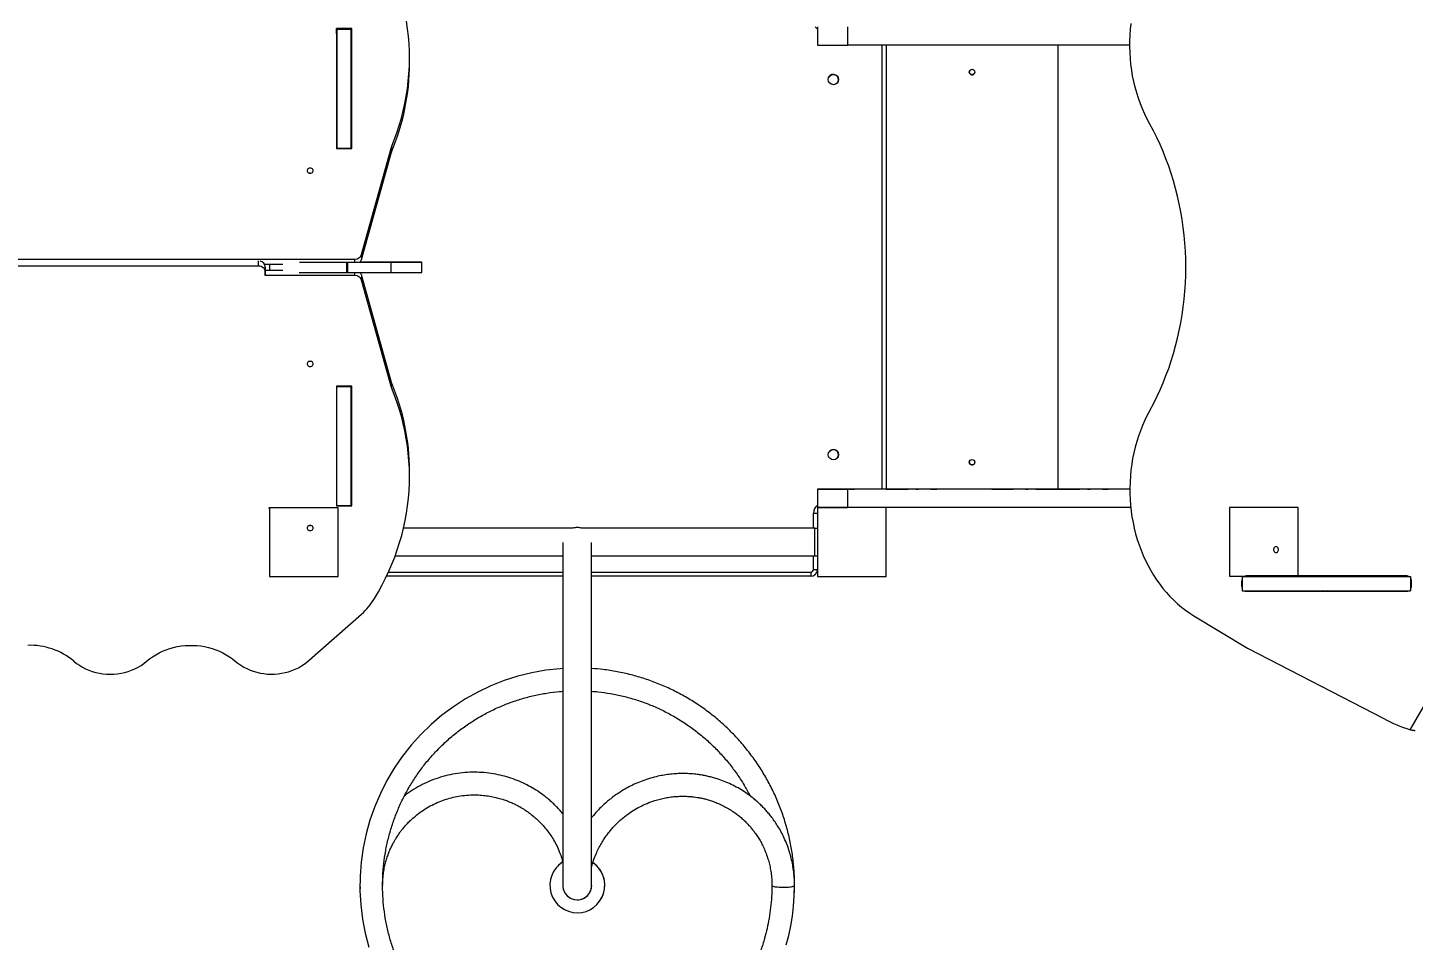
# Model space of a CAD drawing. Header units: millimetres. Extents: x -12977 to 11786, y -11805 to 10558.
# Drawn here: x 494 to 2511, y 4485 to 5813 of the extents above; entities that cross this region are included whole.
import ezdxf

# ---------------------------------------------------------------- set-up
doc = ezdxf.new("R2010")
doc.units = ezdxf.units.MM
doc.layers.add('DIKOM_ОБЪЕКТ', color=7, linetype='Continuous')
doc.layers.add('DIKOM_РАЗМЕР_ЗОНА', color=7, linetype='Continuous')
doc.styles.add('style1', font='arial.ttf', dxfattribs={"width": 0.8})
doc.dimstyles.new('1-50', dxfattribs={"dimtxt": 300, "dimasz": 200, "dimexe": 100, "dimexo": 0, "dimgap": 100, "dimtad": 1, "dimtxsty": 'style1', "dimcen": 200, "dimclrd": 7, "dimclre": 7, "dimclrt": 7, "dimadec": 1, "dimazin": 2, "dimtfac": 1, "dimtmove": 0, "dimatfit": 2, "dimfxl": 0, "dimlwd": 25, "dimlwe": 18, "dimarcsym": 0})

# ---------------------------------------------------------------- blocks, each defined once
blk = doc.blocks.new('*D11')
at = {"layer": 'Defpoints', "color": 0, "transparency": 16777216}
for p in [(4304.4, 10557.6), (2504.1, -11339.7), (11686.1, -11339.7)]:
    blk.add_point(p, dxfattribs=at)
at = {"layer": 'DIKOM_РАЗМЕР_ЗОНА', "color": 7, "lineweight": 18, "transparency": 16777216}
for p, q in [((4304.4, 10557.6), (11786.1, 10557.6)), ((2504.1, -11339.7), (11786.1, -11339.7))]:
    blk.add_line(p, q, dxfattribs=at)
at = {"layer": 'DIKOM_РАЗМЕР_ЗОНА', "color": 7, "lineweight": 25, "transparency": 16777216}
blk.add_line((11686.1, 10357.6), (11686.1, -11139.7), dxfattribs=at)
at = {"layer": 'DIKOM_РАЗМЕР_ЗОНА', "color": 7, "transparency": 16777216}
for points in [[(11652.7, 10357.6), (11719.4, 10357.6), (11686.1, 10557.6)], [(11652.7, -11139.7), (11719.4, -11139.7), (11686.1, -11339.7)]]:
    blk.add_solid(points, dxfattribs=at)
at = {"layer": 'DIKOM_РАЗМЕР_ЗОНА', "color": 7, "transparency": 16777216, "insert": (11432.9, -3192), "char_height": 300, "attachment_point": 5, "rotation": 90, "style": 'style1'}
blk.add_mtext('21900', dxfattribs=at)

msp = doc.modelspace()

# ---------------------------------------------------------------- linework, layer by layer
at = {"layer": 'DIKOM_ОБЪЕКТ', "color": 7, "linetype": 'Continuous', "lineweight": 15}
for p, q in [((943.056, 5811.952), (943.05, 5637.437)), ((965.555, 5811.952), (943.056, 5811.952)), ((943.056, 5804.454), (943.056, 5811.952)), ((943.056, 5804.454), (943.056, 5811.952)), ((965.55, 5637.437), (965.555, 5811.952)), ((1643.859, 5814.676), (1643.859, 5787.713)), ((1687.623, 5814.676), (1687.623, 5787.704)), ((943.056, 5804.454), (943.05, 5637.437)), ((943.805, 5804.454), (943.056, 5804.454)), ((943.805, 5804.454), (943.056, 5804.454)), ((943.056, 5801.129), (943.805, 5801.129)), ((943.056, 5798.719), (943.804, 5798.719)), ((943.805, 5811.303), (964.805, 5811.303)), ((964.806, 5803.807), (964.805, 5811.303)), ((964.806, 5804.457), (964.806, 5803.807)), ((965.555, 5804.453), (964.807, 5804.453)), ((2098.634, 5787.674), (1687.623, 5787.704)), ((1737.904, 5141.785), (1737.904, 5787.701)), ((1743.89, 5787.7), (1743.89, 5141.767)), ((1993.879, 5787.682), (1993.879, 5141.749)), ((1049.605, 5761.652), (1049.604, 5769.151)), ((1660.333, 5741.401), (1660.333, 5741.401)), ((1673.475, 5734.17), (1673.475, 5734.17)), ((943.05, 5637.437), (965.55, 5637.437)), ((943.8, 5638.086), (964.8, 5638.086)), ((943.8, 5637.437), (943.8, 5638.086)), ((964.8, 5637.437), (964.8, 5638.086)), ((979.678, 5483.217), (1023.266, 5639.642)), ((979.679, 5475.718), (1023.267, 5632.144)), ((1023.266, 5639.642), (1023.267, 5632.144)), ((-5.498, 5476.587), (969.957, 5476.587)), ((829.578, 5466.416), (829.578, 5473.812)), ((838.546, 5469.089), (865.325, 5469.089)), ((845.638, 5469.089), (845.638, 5460.062)), ((957.743, 5472.076), (957.743, 5457.075)), ((959.213, 5472.075), (959.213, 5457.075)), ((969.957, 5472.081), (969.957, 5476.587)), ((979.678, 5483.217), (979.679, 5475.718)), ((1022.373, 5472.075), (1022.373, 5457.075)), ((1067.431, 5457.083), (1067.431, 5472.083)), ((829.578, 5466.416), (203.085, 5466.416)), ((839.578, 5465.258), (839.578, 5457.756)), ((839.579, 5460.062), (839.578, 5465.258)), ((839.579, 5460.062), (839.578, 5452.56)), ((839.578, 5452.56), (839.578, 5457.756)), ((969.957, 5452.56), (839.578, 5452.56)), ((865.325, 5460.062), (839.579, 5460.062)), ((969.957, 5452.56), (969.958, 5457.074)), ((979.679, 5453.433), (979.678, 5445.932)), ((1023.267, 5297.027), (979.679, 5453.433)), ((1023.266, 5289.526), (979.678, 5445.932)), ((965.55, 5291.731), (943.05, 5291.731)), ((943.05, 5291.731), (943.056, 5117.238)), ((943.051, 5291.731), (943.057, 5124.739)), ((943.8, 5291.731), (943.8, 5291.081)), ((943.8, 5291.081), (964.8, 5291.081)), ((964.8, 5291.731), (964.8, 5291.081)), ((965.556, 5117.238), (965.55, 5291.731)), ((1023.266, 5289.526), (1023.267, 5297.027)), ((1660.333, 5195.401), (1660.332, 5195.401)), ((1049.604, 5160.033), (1049.605, 5167.535)), ((1643.859, 5141.713), (1643.897, 5141.78)), ((1643.859, 5141.713), (1643.859, 5114.714)), ((2098.634, 5141.674), (1687.623, 5141.704)), ((1687.623, 5141.704), (1687.623, 5114.705)), ((1743.911, 5141.785), (1737.462, 5141.786)), ((1743.89, 5141.767), (1775.89, 5141.767)), ((1946.89, 5141.767), (1790.89, 5141.767)), ((1808.883, 5141.755), (1808.855, 5141.706)), ((1808.883, 5141.755), (1808.883, 5141.706)), ((1897.604, 5141.698), (1817.608, 5141.704)), ((1920.127, 5141.751), (1840.13, 5141.757)), ((1840.13, 5141.757), (1840.13, 5141.702)), ((1920.127, 5141.751), (1920.127, 5141.698)), ((1928.879, 5141.749), (1928.851, 5141.7)), ((1961.89, 5141.767), (1993.879, 5141.767)), ((1993.879, 5141.749), (2025.879, 5141.749)), ((2098.635, 5141.749), (2040.879, 5141.749)), ((2058.872, 5141.736), (2058.844, 5141.687)), ((2058.872, 5141.736), (2058.872, 5141.687)), ((2098.635, 5141.683), (2067.597, 5141.685)), ((2098.635, 5141.738), (2090.12, 5141.738)), ((2090.12, 5141.738), (2090.12, 5141.684)), ((844.111, 5114.588), (845.474, 5114.588)), ((945.473, 5114.588), (845.474, 5114.588)), ((845.474, 5114.588), (845.474, 5014.588)), ((943.057, 5124.739), (943.056, 5117.238)), ((943.056, 5124.739), (943.056, 5117.238)), ((943.056, 5124.739), (943.805, 5124.739)), ((943.056, 5117.238), (965.556, 5117.238)), ((943.057, 5124.739), (943.805, 5124.739)), ((943.806, 5117.887), (964.806, 5117.887)), ((945.473, 5014.588), (945.473, 5114.588)), ((964.807, 5125.389), (964.806, 5117.887)), ((964.806, 5124.739), (965.555, 5124.739)), ((964.807, 5125.389), (964.807, 5124.739)), ((1637.904, 5084.707), (1637.904, 5106.786)), ((1643.843, 5114.676), (1643.864, 5114.713)), ((1743.843, 5114.676), (1643.843, 5114.676)), ((1643.843, 5114.676), (1643.844, 5014.676)), ((2100.007, 5114.674), (1687.623, 5114.705)), ((1743.843, 5114.676), (1743.857, 5114.7)), ((1743.843, 5014.676), (1743.843, 5114.676)), ((1743.964, 5014.895), (1743.964, 5114.7)), ((2343.567, 5114.96), (2243.567, 5114.96)), ((2243.567, 5114.96), (2243.567, 5014.96)), ((2343.567, 5014.96), (2343.567, 5114.96)), ((1287.457, 5084.707), (1040.86, 5084.707)), ((1639.86, 5084.707), (1300.264, 5084.707)), ((1639.858, 5084.702), (1639.863, 5084.711)), ((1639.858, 5084.702), (1643.844, 5084.702)), ((1639.863, 5084.711), (1643.843, 5084.711)), ((1028.826, 5044.707), (1272.855, 5044.707)), ((1314.855, 5044.707), (1639.858, 5044.707)), ((1637.904, 5024.786), (1637.904, 5044.707)), ((1639.858, 5044.702), (1643.844, 5044.702)), ((845.474, 5014.588), (945.473, 5014.588)), ((944.018, 5014.576), (944.018, 5014.588)), ((1272.851, 5014.786), (1016.154, 5014.786)), ((1018.961, 5020.785), (1272.852, 5020.785)), ((1633.904, 5014.786), (1314.851, 5014.786)), ((1314.852, 5020.786), (1633.904, 5020.785)), ((1642.666, 5019.966), (1642.666, 5019.966)), ((1643.844, 5014.676), (1743.843, 5014.676)), ((1743.843, 5014.676), (1743.964, 5014.895)), ((2243.567, 5014.96), (2343.567, 5014.96)), ((2261.395, 5007.322), (2261.396, 5000.922)), ((2262.213, 5007.322), (2261.395, 5007.322)), ((2262.213, 5014.622), (2262.213, 4993.622)), ((2502.39, 5015.309), (2267.931, 5015.321)), ((2343.789, 5014.624), (2343.79, 5015.317)), ((2343.823, 5014.639), (2343.834, 5014.66)), ((2343.955, 5014.638), (2343.84, 5014.705)), ((2348.78, 5015.317), (2349.959, 5014.636)), ((2348.784, 5015.317), (2349.963, 5014.636)), ((2348.83, 5015.317), (2350.01, 5014.636)), ((2348.835, 5015.317), (2350.014, 5014.636)), ((2488.244, 5015.31), (2488.244, 5014.612)), ((2488.244, 5014.612), (2505.057, 5014.612)), ((2507.291, 5014.609), (2507.291, 4993.609)), ((2508.925, 5000.909), (2508.925, 5007.309)), ((2261.396, 5000.922), (2262.213, 5000.922)), ((2276.582, 4992.922), (2267.931, 4992.921)), ((2267.931, 4992.921), (2502.39, 4992.909)), ((2502.511, 4992.91), (2276.582, 4992.922)), ((2350.255, 4993.673), (2351.562, 4992.918)), ((2380.296, 4993.648), (2381.563, 4992.917)), ((2381.579, 4992.917), (2380.404, 4993.595)), ((2386.404, 4993.595), (2387.58, 4992.916)), ((2386.459, 4993.593), (2387.63, 4992.916)), ((2387.582, 4992.916), (2386.491, 4993.546)), ((2387.633, 4992.916), (2386.542, 4993.546)), ((903.868, 4893.131), (979.894, 4959.509)), ((2192.026, 4957.016), (2269.997, 4909.938)), ((2506.882, 4791.284), (2595.949, 4945.56)), ((2269.997, 4909.938), (2468.37, 4807.513)), ((1258.947, 4584.229), (1258.947, 4584.229)), ((977.463, 4564.903), (977.574, 4560.322)), ((1010.504, 4563.424), (1010.463, 4564.882)), ((1577.304, 4566.391), (1577.118, 4556.233)), ((1312.26, 4554.584), (1312.392, 4554.824)), ((1329.039, 4545.666), (1329.039, 4545.666))]:
    msp.add_line(p, q, dxfattribs=at)
at = {"layer": 'DIKOM_ОБЪЕКТ', "color": 7, "linetype": 'Continuous', "lineweight": 15, "flags": 128}
for points in [[(1023.266, 5639.642), (1027.408, 5649.967), (1031.204, 5660.392), (1034.651, 5670.907), (1037.746, 5681.503), (1040.488, 5692.172), (1042.872, 5702.906), (1044.898, 5713.695), (1046.564, 5724.529), (1047.868, 5735.401), (1048.81, 5746.301), (1049.388, 5757.22), (1049.603, 5768.149), (1049.453, 5779.078), (1048.939, 5789.999), (1048.062, 5800.903), (1046.821, 5811.781), (1045.219, 5822.623)], [(2127.703, 5672.958), (2123.89, 5680.125), (2120.325, 5687.481), (2117.013, 5695.012), (2113.961, 5702.706), (2111.174, 5710.549), (2108.657, 5718.527), (2106.413, 5726.627), (2104.448, 5734.835), (2102.764, 5743.136), (2101.364, 5751.515), (2100.251, 5759.958), (2099.427, 5768.452), (2098.893, 5776.979), (2098.65, 5785.527), (2098.698, 5794.079), (2099.038, 5802.622), (2099.668, 5811.139), (2100.588, 5819.618)], [(943.805, 5811.303), (943.805, 5806.739), (943.805, 5801.858), (943.805, 5796.671), (943.804, 5791.186), (943.803, 5785.414), (943.803, 5779.366), (943.803, 5773.053), (943.803, 5766.486), (943.802, 5759.677), (943.802, 5752.641), (943.801, 5745.389), (943.801, 5737.935), (943.801, 5730.293), (943.801, 5722.477), (943.801, 5714.502), (943.8, 5706.383), (943.8, 5698.134), (943.8, 5689.772), (943.8, 5681.311), (943.8, 5672.767), (943.8, 5664.157), (943.8, 5655.496), (943.8, 5646.8), (943.8, 5638.086)], [(964.805, 5811.303), (964.805, 5806.739), (964.805, 5801.858), (964.804, 5796.671), (964.804, 5791.186), (964.803, 5785.414), (964.803, 5779.366), (964.803, 5773.053), (964.803, 5766.486), (964.802, 5759.678), (964.802, 5752.641), (964.801, 5745.389), (964.801, 5737.935), (964.801, 5730.293), (964.801, 5722.478), (964.8, 5714.502), (964.8, 5706.383), (964.8, 5698.134), (964.8, 5689.772), (964.8, 5681.311), (964.8, 5672.767), (964.8, 5664.157), (964.8, 5655.496), (964.799, 5646.8), (964.8, 5638.086)], [(964.807, 5637.437), (964.807, 5646.728), (964.808, 5658.148), (964.808, 5669.374), (964.808, 5680.398), (964.809, 5691.212), (964.809, 5701.809), (964.81, 5712.181), (964.811, 5722.32), (964.811, 5732.221), (964.811, 5741.875), (964.812, 5751.276), (964.813, 5760.417), (964.813, 5769.292), (964.814, 5777.894), (964.814, 5786.218), (964.815, 5794.258)], [(964.815, 5794.258), (964.816, 5798.034), (964.816, 5801.449), (964.817, 5804.454)], [(1643.859, 5787.713), (1644.044, 5787.713), (1644.598, 5787.712), (1645.52, 5787.711), (1646.805, 5787.711), (1648.45, 5787.71), (1650.448, 5787.71), (1652.792, 5787.709), (1655.473, 5787.708), (1658.481, 5787.708), (1661.806, 5787.707), (1665.434, 5787.707), (1669.352, 5787.706), (1673.546, 5787.706), (1678, 5787.705), (1682.698, 5787.705), (1687.623, 5787.704)], [(2127.703, 5256.299), (2132.935, 5266.026), (2137.915, 5275.949), (2142.637, 5286.059), (2147.097, 5296.346), (2151.291, 5306.8), (2155.213, 5317.41), (2158.861, 5328.166), (2162.23, 5339.058), (2165.317, 5350.074), (2168.12, 5361.203), (2170.636, 5372.434), (2172.861, 5383.757), (2174.794, 5395.161), (2176.433, 5406.633), (2177.776, 5418.162), (2178.823, 5429.738), (2179.57, 5441.348), (2180.019, 5452.981), (2180.169, 5464.626), (2180.019, 5476.271), (2179.57, 5487.904), (2178.823, 5499.514), (2177.776, 5511.09), (2176.433, 5522.619), (2174.794, 5534.092), (2172.861, 5545.495), (2170.636, 5556.819), (2168.121, 5568.05), (2165.318, 5579.18), (2162.23, 5590.196), (2158.861, 5601.088), (2155.213, 5611.844), (2151.291, 5622.455), (2147.097, 5632.909), (2142.637, 5643.196), (2137.915, 5653.307), (2132.935, 5663.231), (2127.703, 5672.958)], [(904.798, 5601.365), (906.038, 5601.519), (907.177, 5601.97), (908.124, 5602.68), (908.801, 5603.592), (909.154, 5604.633), (909.154, 5605.718), (908.801, 5606.759), (908.124, 5607.671), (907.177, 5608.381), (906.038, 5608.832), (904.798, 5608.986), (903.559, 5608.832), (902.42, 5608.381), (901.473, 5607.671), (900.796, 5606.759), (900.443, 5605.718), (900.443, 5604.633), (900.796, 5603.592), (901.473, 5602.68), (902.42, 5601.97), (903.558, 5601.519), (904.798, 5601.365)], [(905.586, 5601.426), (904.799, 5601.488), (904.012, 5601.426)], [(889.154, 5472.081), (894.805, 5472.08), (901.478, 5472.08), (908.01, 5472.08), (914.383, 5472.08), (920.58, 5472.079), (926.585, 5472.079), (932.383, 5472.078), (937.958, 5472.078), (943.295, 5472.077), (948.38, 5472.077), (953.201, 5472.076), (957.743, 5472.076)], [(957.743, 5472.076), (957.919, 5472.076), (958.098, 5472.075), (958.279, 5472.075), (958.462, 5472.075), (958.646, 5472.075), (958.833, 5472.075), (959.022, 5472.075), (959.213, 5472.075)], [(959.213, 5472.075), (962.271, 5472.075), (965.592, 5472.075), (969.149, 5472.074), (972.914, 5472.074), (976.857, 5472.074), (980.945, 5472.074), (985.147, 5472.074), (989.427, 5472.074), (993.752, 5472.074), (998.086, 5472.074), (1002.396, 5472.074), (1006.646, 5472.074), (1010.801, 5472.074), (1014.829, 5472.074), (1018.697, 5472.074), (1022.373, 5472.075)], [(982.273, 5472.096), (980.794, 5472.096), (979.073, 5472.096), (977.534, 5472.096)], [(1035.941, 5472.091), (1028.703, 5472.091), (1021.608, 5472.092), (1014.659, 5472.093), (1007.862, 5472.093), (1001.221, 5472.094), (994.739, 5472.095), (988.422, 5472.095), (982.273, 5472.096)], [(1022.373, 5472.075), (1027.249, 5472.075), (1031.922, 5472.075), (1036.373, 5472.076), (1040.585, 5472.076), (1044.539, 5472.076), (1048.221, 5472.077), (1051.616, 5472.078), (1054.709, 5472.078), (1057.489, 5472.079), (1059.943, 5472.079), (1062.064, 5472.08), (1063.841, 5472.08), (1065.267, 5472.081), (1066.337, 5472.082), (1067.047, 5472.082), (1067.394, 5472.083), (1067.376, 5472.083), (1066.993, 5472.084), (1066.247, 5472.085), (1065.141, 5472.085), (1063.679, 5472.086), (1061.868, 5472.086), (1059.714, 5472.087), (1057.227, 5472.088), (1054.415, 5472.088), (1051.291, 5472.089), (1047.867, 5472.089), (1044.158, 5472.09), (1040.177, 5472.09), (1035.941, 5472.091)], [(839.578, 5457.756), (839.386, 5459.446), (838.817, 5461.07), (837.893, 5462.567), (836.649, 5463.879), (835.133, 5464.957), (833.404, 5465.757), (831.528, 5466.25), (829.578, 5466.416)], [(889.087, 5457.081), (894.805, 5457.081), (901.478, 5457.08), (908.01, 5457.08), (914.382, 5457.08), (920.58, 5457.079), (926.585, 5457.079), (932.383, 5457.078), (937.958, 5457.078), (943.295, 5457.077), (948.38, 5457.077), (953.201, 5457.076), (957.743, 5457.075)], [(957.743, 5457.075), (957.92, 5457.075), (958.098, 5457.075), (958.279, 5457.076), (958.461, 5457.075), (958.646, 5457.075), (958.833, 5457.075), (959.022, 5457.075), (959.213, 5457.075)], [(959.213, 5457.075), (962.271, 5457.075), (965.592, 5457.075), (969.149, 5457.074), (972.914, 5457.074), (976.857, 5457.074), (980.945, 5457.074), (985.147, 5457.074), (989.427, 5457.074), (993.752, 5457.073), (998.087, 5457.074), (1002.396, 5457.074), (1006.646, 5457.074), (1010.801, 5457.074), (1014.829, 5457.074), (1018.697, 5457.074), (1022.373, 5457.075)], [(1022.373, 5457.075), (1027.249, 5457.075), (1031.922, 5457.075), (1036.373, 5457.076), (1040.585, 5457.076), (1044.54, 5457.077), (1048.221, 5457.077), (1051.616, 5457.078), (1054.709, 5457.078), (1057.489, 5457.079), (1059.944, 5457.079), (1062.064, 5457.08), (1063.84, 5457.08), (1065.267, 5457.081), (1066.338, 5457.082), (1067.047, 5457.082), (1067.394, 5457.083), (1067.431, 5457.083)], [(904.799, 5320.178), (906.038, 5320.332), (907.178, 5320.783), (908.124, 5321.493), (908.801, 5322.406), (909.154, 5323.446), (909.153, 5324.531), (908.801, 5325.571), (908.124, 5326.484), (907.177, 5327.194), (906.038, 5327.644), (904.799, 5327.799), (903.559, 5327.644), (902.419, 5327.194), (901.473, 5326.484), (900.796, 5325.571), (900.443, 5324.531), (900.443, 5323.446), (900.796, 5322.406), (901.473, 5321.493), (902.42, 5320.783), (903.559, 5320.333), (904.799, 5320.178)], [(904.024, 5327.739), (904.799, 5327.68), (905.574, 5327.739)], [(943.806, 5117.887), (943.805, 5122.45), (943.805, 5127.328), (943.804, 5132.514), (943.804, 5137.998), (943.803, 5143.768), (943.803, 5149.815), (943.803, 5156.127), (943.802, 5162.693), (943.802, 5169.5), (943.802, 5176.535), (943.802, 5183.786), (943.801, 5191.239), (943.801, 5198.88), (943.801, 5206.695), (943.801, 5214.669), (943.8, 5222.788), (943.8, 5231.036), (943.8, 5239.398), (943.8, 5247.858), (943.8, 5256.402), (943.8, 5265.012), (943.8, 5273.672), (943.8, 5282.368), (943.8, 5291.081)], [(964.806, 5117.887), (964.805, 5122.45), (964.805, 5127.328), (964.804, 5132.514), (964.804, 5137.997), (964.803, 5143.768), (964.803, 5149.815), (964.803, 5156.127), (964.802, 5162.693), (964.802, 5169.5), (964.802, 5176.535), (964.802, 5183.786), (964.801, 5191.239), (964.801, 5198.88), (964.801, 5206.695), (964.801, 5214.669), (964.8, 5222.788), (964.8, 5231.036), (964.8, 5239.398), (964.8, 5247.859), (964.8, 5256.401), (964.8, 5265.012), (964.8, 5273.672), (964.8, 5282.368), (964.8, 5291.081)], [(964.815, 5134.979), (964.815, 5143.016), (964.814, 5151.338), (964.813, 5159.938), (964.813, 5168.811), (964.812, 5177.95), (964.811, 5187.349), (964.811, 5197.001), (964.81, 5206.899), (964.81, 5217.037), (964.809, 5227.407), (964.809, 5238.002), (964.808, 5248.814), (964.808, 5259.836), (964.808, 5271.06), (964.807, 5282.479), (964.807, 5291.731)], [(998.558, 4982.485), (1004.313, 4992.212), (1009.742, 5002.078), (1014.839, 5012.076), (1019.602, 5022.197), (1024.025, 5032.432), (1028.106, 5042.774), (1031.84, 5053.213), (1035.225, 5063.742), (1038.258, 5074.35), (1040.936, 5085.03), (1043.257, 5095.773), (1045.22, 5106.569), (1046.822, 5117.409), (1048.062, 5128.285), (1048.939, 5139.188), (1049.453, 5150.108), (1049.603, 5161.036), (1049.388, 5171.963), (1048.81, 5182.881), (1047.868, 5193.779), (1046.564, 5204.65), (1044.898, 5215.483), (1042.872, 5226.27), (1040.487, 5237.002), (1037.746, 5247.67), (1034.651, 5258.266), (1031.204, 5268.779), (1027.408, 5279.202), (1023.266, 5289.526)], [(2127.703, 5256.299), (2123.89, 5249.133), (2120.325, 5241.777), (2117.013, 5234.246), (2113.962, 5226.553), (2111.174, 5218.71), (2108.657, 5210.732), (2106.414, 5202.632), (2104.448, 5194.425), (2102.764, 5186.124), (2101.364, 5177.745), (2100.251, 5169.302), (2099.427, 5160.809), (2098.893, 5152.281), (2098.65, 5143.733), (2098.698, 5135.181), (2099.038, 5126.638), (2099.668, 5118.121), (2100.588, 5109.642), (2101.797, 5101.218), (2103.291, 5092.863), (2105.069, 5084.592), (2107.127, 5076.419), (2109.462, 5068.357), (2112.069, 5060.423), (2114.944, 5052.628), (2118.083, 5044.986), (2121.479, 5037.512), (2125.127, 5030.217), (2129.021, 5023.115), (2133.153, 5016.218), (2137.516, 5009.538), (2142.103, 5003.086), (2146.906, 4996.874), (2151.917, 4990.914), (2157.126, 4985.214), (2162.525, 4979.784), (2168.104, 4974.636), (2173.854, 4969.776), (2179.764, 4965.215), (2185.825, 4960.959), (2192.026, 4957.016)], [(964.816, 5124.739), (964.816, 5124.75), (964.816, 5127.791), (964.815, 5131.204), (964.815, 5134.979)], [(1643.859, 5141.713), (1644.044, 5141.713), (1644.598, 5141.712), (1645.52, 5141.711), (1646.805, 5141.711), (1648.451, 5141.71), (1650.448, 5141.709), (1652.793, 5141.709), (1655.474, 5141.708), (1658.482, 5141.708), (1661.806, 5141.707), (1665.434, 5141.707), (1669.352, 5141.706), (1673.546, 5141.706), (1678, 5141.705), (1682.698, 5141.705), (1687.623, 5141.704)], [(1692.256, 5141.785), (1689.542, 5141.786), (1685.217, 5141.786), (1680.959, 5141.785), (1676.799, 5141.785), (1672.769, 5141.785), (1668.9, 5141.785), (1665.22, 5141.785), (1661.76, 5141.784), (1658.543, 5141.784), (1655.596, 5141.784), (1652.941, 5141.783), (1650.597, 5141.783), (1648.583, 5141.782), (1646.913, 5141.782), (1645.601, 5141.781), (1644.657, 5141.781), (1644.087, 5141.78), (1643.897, 5141.78)], [(1689.86, 5141.715), (1690.037, 5141.714), (1690.555, 5141.714), (1691.366, 5141.714), (1692.398, 5141.714), (1693.56, 5141.714), (1694.75, 5141.714), (1695.859, 5141.714), (1696.792, 5141.714), (1697.463, 5141.714), (1697.815, 5141.714), (1697.815, 5141.715), (1697.464, 5141.715), (1696.792, 5141.715), (1695.86, 5141.715), (1694.75, 5141.715), (1693.561, 5141.715), (1692.399, 5141.715), (1691.366, 5141.715), (1690.555, 5141.714), (1690.038, 5141.715), (1689.86, 5141.715)], [(1689.893, 5141.772), (1690.07, 5141.772), (1690.587, 5141.772), (1691.398, 5141.772), (1692.431, 5141.772), (1693.593, 5141.772), (1694.782, 5141.772), (1695.892, 5141.772), (1696.824, 5141.772), (1697.496, 5141.772), (1697.848, 5141.772), (1697.848, 5141.773), (1697.496, 5141.773), (1696.825, 5141.773), (1695.893, 5141.773), (1694.783, 5141.773), (1693.594, 5141.773), (1692.432, 5141.773), (1691.399, 5141.773), (1690.588, 5141.773), (1690.07, 5141.772), (1689.893, 5141.772)], [(1787.017, 5141.767), (1787.828, 5141.767), (1789.329, 5141.767), (1790.89, 5141.767)], [(1808.855, 5141.706), (1809.002, 5141.706), (1809.444, 5141.705), (1810.173, 5141.705), (1811.178, 5141.705), (1812.444, 5141.705), (1813.953, 5141.704), (1815.683, 5141.704), (1817.608, 5141.704)], [(1840.13, 5141.757), (1837.793, 5141.757), (1835.292, 5141.757), (1832.675, 5141.757), (1829.987, 5141.757), (1827.279, 5141.757), (1824.601, 5141.757), (1822.001, 5141.757), (1819.528, 5141.757), (1817.226, 5141.757), (1815.137, 5141.757), (1813.301, 5141.757), (1811.75, 5141.756), (1810.513, 5141.756), (1809.613, 5141.756), (1809.066, 5141.756), (1808.883, 5141.755)], [(1897.604, 5141.698), (1899.941, 5141.698), (1902.442, 5141.698), (1905.06, 5141.698), (1907.747, 5141.698), (1910.455, 5141.698), (1913.133, 5141.698), (1915.733, 5141.698), (1918.207, 5141.698), (1920.509, 5141.698), (1922.597, 5141.698), (1924.434, 5141.699), (1925.985, 5141.699), (1927.221, 5141.699), (1928.121, 5141.699), (1928.668, 5141.7), (1928.851, 5141.7)], [(1928.879, 5141.749), (1928.731, 5141.75), (1928.29, 5141.75), (1927.562, 5141.75), (1926.556, 5141.75), (1925.29, 5141.751), (1923.781, 5141.751), (1922.051, 5141.751), (1920.127, 5141.751)], [(1946.89, 5141.767), (1948.451, 5141.767), (1949.951, 5141.767), (1950.763, 5141.767)], [(1989.85, 5141.702), (1990.028, 5141.702), (1990.545, 5141.702), (1991.356, 5141.702), (1992.389, 5141.701), (1993.551, 5141.701), (1994.74, 5141.701), (1995.85, 5141.701), (1996.782, 5141.701), (1997.454, 5141.702), (1997.805, 5141.702), (1997.805, 5141.702), (1997.454, 5141.702), (1996.782, 5141.702), (1995.85, 5141.702), (1994.74, 5141.702), (1993.551, 5141.702), (1992.389, 5141.702), (1991.356, 5141.702), (1990.545, 5141.702), (1990.028, 5141.702), (1989.85, 5141.702)], [(1989.871, 5141.739), (1990.049, 5141.739), (1990.566, 5141.739), (1991.377, 5141.739), (1992.41, 5141.739), (1993.572, 5141.739), (1994.761, 5141.739), (1995.871, 5141.739), (1996.803, 5141.739), (1997.475, 5141.739), (1997.826, 5141.739), (1997.826, 5141.739), (1997.475, 5141.739), (1996.803, 5141.739), (1995.871, 5141.739), (1994.761, 5141.739), (1993.572, 5141.739), (1992.41, 5141.739), (1991.377, 5141.739), (1990.566, 5141.739), (1990.049, 5141.739), (1989.871, 5141.739)], [(2037.006, 5141.749), (2037.818, 5141.749), (2039.319, 5141.749), (2040.879, 5141.749)], [(2058.844, 5141.687), (2058.992, 5141.687), (2059.434, 5141.687), (2060.162, 5141.687), (2061.167, 5141.686), (2062.434, 5141.686), (2063.943, 5141.686), (2065.673, 5141.686), (2067.597, 5141.685)], [(2090.12, 5141.738), (2087.783, 5141.739), (2085.282, 5141.739), (2082.664, 5141.739), (2079.977, 5141.739), (2077.269, 5141.739), (2074.591, 5141.739), (2071.991, 5141.739), (2069.517, 5141.738), (2067.215, 5141.738), (2065.126, 5141.738), (2063.29, 5141.738), (2061.739, 5141.738), (2060.503, 5141.737), (2059.602, 5141.737), (2059.056, 5141.737), (2058.872, 5141.736)], [(1637.904, 5106.786), (1639.074, 5106.786), (1640.2, 5106.785), (1641.237, 5106.786), (1642.147, 5106.785), (1642.893, 5106.786), (1643.447, 5106.786), (1643.789, 5106.786), (1643.843, 5106.786)], [(1643.859, 5114.714), (1644.044, 5114.713), (1644.598, 5114.712), (1645.52, 5114.712), (1646.805, 5114.711), (1648.45, 5114.71), (1650.449, 5114.709), (1652.792, 5114.709), (1655.473, 5114.708), (1658.481, 5114.708), (1661.806, 5114.707), (1665.434, 5114.707), (1669.352, 5114.706), (1673.546, 5114.706), (1678.001, 5114.705), (1682.699, 5114.705), (1687.623, 5114.705)], [(904.807, 5081.17), (906.046, 5081.325), (907.186, 5081.775), (908.132, 5082.485), (908.809, 5083.398), (909.162, 5084.438), (909.162, 5085.523), (908.809, 5086.563), (908.132, 5087.476), (907.185, 5088.186), (906.046, 5088.636), (904.807, 5088.791), (903.567, 5088.636), (902.428, 5088.186), (901.481, 5087.476), (900.804, 5086.563), (900.452, 5085.523), (900.452, 5084.438), (900.804, 5083.398), (901.481, 5082.485), (902.428, 5081.775), (903.567, 5081.324), (904.807, 5081.17)], [(904.807, 5081.17), (906.047, 5081.325), (907.186, 5081.775), (908.132, 5082.485), (908.809, 5083.398), (909.162, 5084.438), (909.162, 5085.523), (908.809, 5086.563), (908.132, 5087.476), (907.185, 5088.186), (906.046, 5088.636), (904.807, 5088.791), (903.567, 5088.636), (902.428, 5088.186), (901.481, 5087.476), (900.804, 5086.563), (900.452, 5085.523), (900.452, 5084.438), (900.804, 5083.398), (901.482, 5082.485), (902.428, 5081.775), (903.567, 5081.325), (904.807, 5081.17)], [(904.032, 5088.731), (904.808, 5088.672), (905.582, 5088.731)], [(904.032, 5088.731), (904.808, 5088.672), (905.582, 5088.731)], [(1639.858, 5044.702), (1639.858, 5044.888), (1639.858, 5045.443), (1639.857, 5046.357), (1639.857, 5047.613), (1639.857, 5049.187), (1639.857, 5051.05), (1639.857, 5053.167), (1639.857, 5055.499), (1639.857, 5058.003), (1639.857, 5060.631), (1639.857, 5063.335), (1639.857, 5066.065), (1639.857, 5068.769), (1639.857, 5071.398), (1639.857, 5073.902), (1639.857, 5076.234), (1639.857, 5078.352), (1639.857, 5080.215), (1639.857, 5081.79), (1639.858, 5083.045), (1639.858, 5083.96), (1639.858, 5084.516), (1639.858, 5084.702)], [(2311.637, 5058.019), (2310.624, 5057.841), (2309.694, 5057.32), (2308.92, 5056.501), (2308.367, 5055.447), (2308.079, 5054.245), (2308.079, 5052.993), (2308.367, 5051.791), (2308.92, 5050.738), (2309.693, 5049.918), (2310.624, 5049.397), (2311.637, 5049.219), (2312.65, 5049.397), (2313.58, 5049.917), (2314.353, 5050.737), (2314.907, 5051.791), (2315.195, 5052.993), (2315.195, 5054.245), (2314.906, 5055.447), (2314.353, 5056.5), (2313.58, 5057.32), (2312.65, 5057.841), (2311.637, 5058.019)], [(1637.904, 5024.786), (1639.074, 5024.786), (1640.2, 5024.785), (1641.237, 5024.785), (1642.147, 5024.786), (1642.893, 5024.786), (1643.447, 5024.786), (1643.789, 5024.786), (1643.843, 5024.786)], [(1633.904, 5020.785), (1633.904, 5019.615), (1633.904, 5018.489), (1633.904, 5017.452), (1633.904, 5016.543), (1633.904, 5015.797), (1633.904, 5015.242), (1633.904, 5014.901), (1633.904, 5014.786)], [(2262.213, 5014.622), (2270.197, 5014.621), (2278.477, 5014.62), (2287.047, 5014.619), (2295.9, 5014.619), (2305.029, 5014.618), (2314.427, 5014.617), (2324.086, 5014.616), (2333.998, 5014.616), (2344.156, 5014.615), (2354.552, 5014.614), (2365.176, 5014.614), (2376.021, 5014.613), (2387.078, 5014.613), (2398.338, 5014.612), (2409.793, 5014.612), (2421.432, 5014.611), (2433.247, 5014.611), (2445.229, 5014.61), (2457.367, 5014.61), (2469.652, 5014.61), (2482.075, 5014.609), (2494.624, 5014.609), (2507.291, 5014.609)], [(2347.565, 5014.622), (2347.387, 5014.622), (2346.866, 5014.622), (2346.046, 5014.622), (2344.993, 5014.622), (2343.791, 5014.622), (2342.538, 5014.622), (2341.337, 5014.622), (2340.283, 5014.622), (2339.463, 5014.622), (2338.943, 5014.622), (2338.765, 5014.622), (2338.943, 5014.622), (2339.464, 5014.623), (2340.284, 5014.623), (2341.338, 5014.623), (2342.539, 5014.623), (2343.792, 5014.623), (2344.993, 5014.622), (2346.047, 5014.622), (2346.867, 5014.622), (2347.387, 5014.622), (2347.565, 5014.622)], [(2343.801, 5014.639), (2344.819, 5014.638), (2346.284, 5014.637), (2348.122, 5014.637), (2350.33, 5014.636), (2352.903, 5014.635), (2355.838, 5014.635), (2359.128, 5014.634), (2362.768, 5014.633), (2366.752, 5014.633), (2371.073, 5014.632), (2375.723, 5014.632), (2380.694, 5014.631), (2385.977, 5014.631), (2391.562, 5014.63), (2397.442, 5014.63), (2403.603, 5014.629), (2410.037, 5014.628), (2416.731, 5014.628), (2423.674, 5014.628), (2430.854, 5014.627), (2438.257, 5014.627), (2445.872, 5014.627), (2453.684, 5014.626), (2461.681, 5014.626)], [(2461.681, 5014.626), (2466.67, 5014.626), (2471.449, 5014.626), (2475.995, 5014.625), (2480.289, 5014.625), (2484.312, 5014.625), (2488.048, 5014.624), (2488.244, 5014.624)], [(2262.213, 4993.622), (2270.197, 4993.621), (2278.477, 4993.62), (2287.047, 4993.619), (2295.9, 4993.619), (2305.029, 4993.618), (2314.427, 4993.617), (2324.086, 4993.616), (2333.998, 4993.616), (2344.157, 4993.615), (2354.552, 4993.614), (2365.176, 4993.614), (2376.021, 4993.613), (2387.078, 4993.613), (2398.339, 4993.612), (2409.793, 4993.612), (2421.432, 4993.611), (2433.247, 4993.611), (2445.229, 4993.61), (2457.367, 4993.61), (2469.652, 4993.61), (2482.075, 4993.609), (2494.624, 4993.609), (2507.291, 4993.609)], [(666.676, 4891.162), (670.867, 4894.553), (675.294, 4897.71), (679.941, 4900.622), (684.789, 4903.275), (689.819, 4905.661), (695.012, 4907.769), (700.348, 4909.592), (705.804, 4911.122), (711.36, 4912.353), (716.995, 4913.281), (722.685, 4913.901), (728.409, 4914.212), (734.145, 4914.212), (739.869, 4913.901), (745.56, 4913.281), (751.194, 4912.353), (756.751, 4911.122), (762.207, 4909.592), (767.542, 4907.769), (772.736, 4905.661), (777.766, 4903.275), (782.615, 4900.622), (787.262, 4897.71), (791.689, 4894.553), (795.88, 4891.162)], [(560.875, 4891.166), (564.789, 4888.025), (568.952, 4885.133), (573.342, 4882.504), (577.936, 4880.152), (582.712, 4878.089), (587.645, 4876.326), (592.71, 4874.871), (597.883, 4873.731), (603.136, 4872.913), (608.442, 4872.42), (613.775, 4872.256), (619.109, 4872.42), (624.415, 4872.912), (629.668, 4873.73), (634.84, 4874.869), (639.905, 4876.324), (644.839, 4878.087), (649.615, 4880.149), (654.209, 4882.5), (658.599, 4885.129), (662.762, 4888.021), (666.676, 4891.162)], [(795.88, 4891.162), (799.723, 4888.075), (803.805, 4885.228), (808.108, 4882.634), (812.609, 4880.307), (817.286, 4878.259), (822.118, 4876.497), (827.079, 4875.033), (832.147, 4873.873), (837.296, 4873.021), (842.501, 4872.484), (847.737, 4872.262), (852.977, 4872.357), (858.197, 4872.77), (863.372, 4873.497), (868.475, 4874.535), (873.481, 4875.88), (878.367, 4877.524), (883.109, 4879.459), (887.682, 4881.677), (892.066, 4884.165), (896.238, 4886.913), (900.178, 4889.907), (903.868, 4893.131)], [(1272.846, 4880.429), (1268.866, 4880.246), (1248.145, 4877.914), (1227.623, 4874.221), (1207.388, 4869.188), (1187.529, 4862.833), (1168.132, 4855.182), (1149.28, 4846.271), (1131.055, 4836.14), (1113.537, 4824.829), (1096.803, 4812.389), (1080.923, 4798.876), (1065.967, 4784.346), (1052.002, 4768.861), (1039.085, 4752.492), (1027.274, 4735.308), (1016.622, 4717.383), (1007.172, 4698.795), (998.965, 4679.626), (992.04, 4659.958), (986.426, 4639.876), (982.144, 4619.469), (979.215, 4598.824), (977.654, 4578.03), (977.465, 4557.179), (978.647, 4536.361), (981.199, 4515.666), (985.109, 4495.185), (990.357, 4475.004)], [(1577.364, 4564.722), (1577.368, 4564.654), (1577.597, 4564.277), (1578.173, 4563.909), (1579.083, 4563.558), (1580.309, 4563.232), (1581.823, 4562.938), (1583.594, 4562.681), (1585.584, 4562.467), (1587.75, 4562.302), (1590.047, 4562.187), (1592.425, 4562.127), (1594.833, 4562.122), (1597.222, 4562.171)], [(1597.222, 4562.171), (1599.538, 4562.275), (1601.733, 4562.431), (1603.761, 4562.636), (1605.578, 4562.885), (1607.145, 4563.172), (1608.429, 4563.493), (1609.402, 4563.839), (1610.045, 4564.205), (1610.342, 4564.581), (1610.363, 4564.702)], [(1598.366, 4478.397), (1601.864, 4491.856), (1604.816, 4505.716), (1607.183, 4519.957), (1608.923, 4534.555), (1609.997, 4549.48), (1610.363, 4564.702), (1610.363, 4564.702)]]:
    msp.add_lwpolyline(points, dxfattribs=at)
at = {"layer": 'DIKOM_ОБЪЕКТ', "color": 7, "linetype": 'Continuous', "lineweight": 15}
for centre, radius in [((1868.89, 5748.767), 4), ((1666.904, 5737.785), 7.5), ((1666.904, 5191.785), 7.5), ((1868.89, 5180.767), 4)]:
    msp.add_circle(centre, radius, dxfattribs=at)
for centre, radius, start, end in [((1651.904, 5822.785), 14, 214.957918, 234.927666), ((715.91, 5762.083), 333.696, 337.083151, 359.926055), ((1666.904, 5737.785), 7.5, 331.181189, 151.181189), ((1868.891, 5748.77), 4, 150.587162, 270), ((1868.891, 5748.77), 4, 270, 330.587162), ((830.679, 5464.832), 8.91, 2.738732, 79.810048), ((970.389, 5486.396), 9.818, 267.476682, 341.107672), ((971.672, 5478.015), 8.331, 314.723584, 343.991258), ((970.39, 5442.752), 9.817, 18.896381, 92.527397), ((971.669, 5451.134), 8.334, 16.015928, 45.457604), ((715.827, 5167.072), 333.778, 0.079487, 22.913873), ((1666.904, 5191.785), 7.5, 331.181189, 151.181189), ((1868.891, 5180.77), 4, 150.587162, 270), ((1868.891, 5180.77), 4, 270, 330.587162), ((1651.904, 5106.785), 14, 125.072337, 180.003448), ((1293.86, 5064.707), 21, 90, 107.752789), ((1293.86, 5064.707), 21, 72.247211, 90), ((1633.904, 5024.785), 4, 270, 0.003448), ((1633.904, 5024.786), 10, 270, 353.686297), ((1633.904, 5024.787), 10, 331.181189, 353.667515), ((2270.807, 5007.359), 9.411, 155.946096, 180.225348), ((2267.966, 5009.729), 5.592, 90.361409, 118.974523), ((2276.621, 5009.719), 5.603, 90.393506, 118.357958), ((2502.355, 5009.72), 5.589, 61.291852, 89.637748), ((2499.873, 5007.412), 9.053, 359.349174, 34.970486), ((2270.803, 5000.883), 9.408, 179.767135, 204.055945), ((2267.964, 4998.499), 5.578, 241.397859, 269.662175), ((2276.617, 4998.508), 5.585, 242.057271, 269.643296), ((2502.356, 4998.494), 5.585, 270.350741, 297.968046), ((2499.873, 5000.806), 9.053, 325.030611, 0.650959), ((901.416, 5042.328), 114.095, 313.458829, 328.36594), ((497.166, 4814.928), 99.354, 50.11569, 92.08873), ((2580.334, 5019.397), 239.647, 242.147299, 252.151709), ((1293.993, 4564.947), 40, 121.966934, 270), ((1293.993, 4564.948), 40, 121.967466, 151.181189), ((1293.993, 4564.947), 40, 270, 55.619702), ((1293.993, 4564.948), 40, 331.181189, 55.619823), ((1293.86, 4564.707), 21, 182.500901, 0.31161), ((1293.86, 4564.707), 21, 183.025477, 270), ((1293.86, 4564.707), 21, 270, 2.820016), ((1293.993, 4564.947), 21, 331.181189, 359.75188)]:
    msp.add_arc(centre, radius, start, end, dxfattribs=at)
for points, knots in [([(1272.859, 5063.885), (1272.859, 5063.713), (1272.859, 5063.299), (1272.858, 5062.272), (1272.858, 5060.867), (1272.857, 5059.141), (1272.857, 5057.111), (1272.856, 5054.775), (1272.856, 5052.135), (1272.855, 5049.195), (1272.854, 5045.96), (1272.854, 5042.432), (1272.854, 5038.617), (1272.853, 5034.519), (1272.853, 5030.143), (1272.853, 5025.495), (1272.852, 5020.58), (1272.852, 5015.406), (1272.851, 5009.978), (1272.851, 5004.303), (1272.85, 4998.389), (1272.85, 4992.243), (1272.85, 4985.872), (1272.849, 4979.286), (1272.849, 4972.491), (1272.849, 4965.497), (1272.848, 4958.312), (1272.848, 4950.946), (1272.848, 4943.408), (1272.847, 4935.707), (1272.847, 4927.853), (1272.846, 4919.857), (1272.847, 4911.727), (1272.846, 4903.475), (1272.846, 4895.111), (1272.846, 4886.645), (1272.846, 4878.089), (1272.846, 4869.452), (1272.846, 4860.746), (1272.845, 4851.982), (1272.846, 4843.171), (1272.845, 4834.323), (1272.845, 4825.452), (1272.846, 4816.566), (1272.845, 4807.678), (1272.846, 4798.799), (1272.846, 4789.94), (1272.845, 4781.113), (1272.846, 4772.327), (1272.846, 4763.596), (1272.846, 4754.929), (1272.846, 4746.337), (1272.846, 4737.832), (1272.846, 4729.424), (1272.847, 4721.124), (1272.847, 4712.942), (1272.847, 4704.888), (1272.847, 4696.974), (1272.847, 4689.208), (1272.848, 4681.6), (1272.848, 4674.161), (1272.848, 4666.9), (1272.849, 4659.825), (1272.849, 4652.946), (1272.85, 4646.271), (1272.85, 4639.809), (1272.85, 4633.568), (1272.851, 4627.556), (1272.851, 4621.78), (1272.851, 4616.248), (1272.852, 4610.967), (1272.852, 4605.943), (1272.853, 4601.183), (1272.853, 4596.692), (1272.854, 4592.477), (1272.854, 4588.543), (1272.855, 4584.895), (1272.855, 4581.537), (1272.855, 4578.473), (1272.856, 4575.708), (1272.856, 4573.244), (1272.857, 4571.086), (1272.858, 4569.234), (1272.858, 4567.693), (1272.859, 4566.461), (1272.859, 4565.547), (1272.86, 4564.92), (1272.859, 4564.744), (1272.861, 4564.575), (1272.861, 4564.439), (1272.866, 4564.231), (1272.872, 4563.97), (1272.885, 4563.732), (1272.892, 4563.596)], [0, 0, 0, 0, 0.00827934, 0.01996604, 0.0316033, 0.04322581, 0.05484235, 0.06645604, 0.07806824, 0.08967944, 0.10129011, 0.11290048, 0.1245104, 0.1361202, 0.14772994, 0.15933958, 0.17094917, 0.18255859, 0.19416787, 0.20577744, 0.21738668, 0.22899597, 0.24060543, 0.25221448, 0.26382391, 0.27543311, 0.28704217, 0.29865169, 0.31026078, 0.32187015, 0.33347938, 0.34508833, 0.35669761, 0.36830671, 0.37991609, 0.3915254, 0.40313458, 0.41474353, 0.42635286, 0.43796183, 0.44957127, 0.46118031, 0.47278939, 0.48439889, 0.49600779, 0.50761716, 0.51922625, 0.53083517, 0.54244489, 0.55405389, 0.56566298, 0.57727217, 0.58888146, 0.60049065, 0.61209987, 0.62370895, 0.6353182, 0.64692736, 0.65853673, 0.67014591, 0.68175511, 0.6933641, 0.70497352, 0.71658273, 0.72819203, 0.73980129, 0.75141047, 0.7630198, 0.77462931, 0.78623857, 0.79784781, 0.8094573, 0.82106675, 0.8326762, 0.84428585, 0.8558954, 0.86750526, 0.87911524, 0.89072541, 0.90233594, 0.91394687, 0.92555863, 0.93717173, 0.94878697, 0.96040656, 0.97203598, 0.98369337, 0.99547283, 0.99767247, 0.99866115, 0.99906597, 0.99946358, 1, 1, 1, 1]), ([(1314.86, 4564.821), (1314.86, 4564.82), (1314.861, 4564.804), (1314.859, 4564.904), (1314.86, 4565.159), (1314.859, 4565.753), (1314.858, 4566.693), (1314.858, 4567.967), (1314.857, 4569.557), (1314.857, 4571.459), (1314.856, 4573.669), (1314.856, 4576.183), (1314.855, 4579), (1314.855, 4582.115), (1314.854, 4585.523), (1314.854, 4589.221), (1314.853, 4593.204), (1314.853, 4597.468), (1314.852, 4602.005), (1314.852, 4606.811), (1314.852, 4611.88), (1314.851, 4617.206), (1314.851, 4622.781), (1314.85, 4628.598), (1314.85, 4634.651), (1314.85, 4640.931), (1314.849, 4647.431), (1314.849, 4654.142), (1314.849, 4661.056), (1314.848, 4668.164), (1314.848, 4675.458), (1314.848, 4682.927), (1314.847, 4690.563), (1314.847, 4698.355), (1314.847, 4706.295), (1314.847, 4714.372), (1314.846, 4722.575), (1314.846, 4730.895), (1314.846, 4739.321), (1314.846, 4747.842), (1314.846, 4756.447), (1314.846, 4765.126), (1314.845, 4773.868), (1314.846, 4782.661), (1314.846, 4791.495), (1314.845, 4800.358), (1314.845, 4809.24), (1314.845, 4818.128), (1314.846, 4827.012), (1314.846, 4835.88), (1314.846, 4844.721), (1314.845, 4853.525), (1314.846, 4862.28), (1314.846, 4870.974), (1314.846, 4879.598), (1314.846, 4888.139), (1314.846, 4896.588), (1314.847, 4904.933), (1314.847, 4913.164), (1314.847, 4921.271), (1314.847, 4929.243), (1314.848, 4937.07), (1314.847, 4944.743), (1314.848, 4952.251), (1314.848, 4959.586), (1314.849, 4966.737), (1314.848, 4973.697), (1314.85, 4980.456), (1314.849, 4987.005), (1314.85, 4993.337), (1314.85, 4999.442), (1314.851, 5005.314), (1314.851, 5010.946), (1314.852, 5016.329), (1314.852, 5021.458), (1314.853, 5026.325), (1314.853, 5030.926), (1314.854, 5035.252), (1314.854, 5039.3), (1314.854, 5043.065), (1314.854, 5046.541), (1314.856, 5049.723), (1314.856, 5052.609), (1314.856, 5055.194), (1314.857, 5057.475), (1314.858, 5059.448), (1314.858, 5061.115), (1314.859, 5062.455), (1314.859, 5063.377), (1314.859, 5063.725), (1314.859, 5063.849)], [0, 0, 0, 0, 0.00042578, 0.00532572, 0.01382117, 0.02469455, 0.03619333, 0.04781609, 0.05947064, 0.07113624, 0.08280671, 0.09447945, 0.10615368, 0.11782866, 0.12950413, 0.14118002, 0.15285613, 0.16453239, 0.17620886, 0.18788521, 0.19956171, 0.21123842, 0.22291497, 0.23459172, 0.24626845, 0.25794518, 0.26962205, 0.28129867, 0.2929754, 0.30465249, 0.31632922, 0.32800585, 0.33968294, 0.35135973, 0.36303675, 0.37471326, 0.38639045, 0.39806692, 0.40974407, 0.42142096, 0.43309777, 0.44477471, 0.45645161, 0.46812834, 0.47980523, 0.49148205, 0.50315919, 0.51483596, 0.52651278, 0.53818954, 0.54986635, 0.5615436, 0.57322014, 0.58489703, 0.59657413, 0.60825089, 0.61992768, 0.63160451, 0.64328151, 0.65495856, 0.66663536, 0.67831201, 0.68998902, 0.70166599, 0.71334258, 0.72501933, 0.73669634, 0.74837311, 0.76004991, 0.77172686, 0.78340345, 0.79508014, 0.8067568, 0.81843356, 0.83011012, 0.84178679, 0.85346345, 0.86513984, 0.87681625, 0.88849262, 0.90016873, 0.91184456, 0.92352022, 0.93519528, 0.94686959, 0.95854281, 0.97021379, 0.98188066, 0.99353852, 1, 1, 1, 1]), ([(1609.814, 4546.939), (1610.084, 4553.144), (1610.656, 4566.296), (1609.846, 4586.413), (1607.762, 4607.17), (1604.277, 4627.745), (1599.457, 4648.046), (1593.31, 4667.987), (1585.861, 4687.478), (1577.144, 4706.437), (1567.201, 4724.781), (1556.071, 4742.431), (1543.799, 4759.308), (1530.446, 4775.342), (1516.067, 4790.463), (1500.72, 4804.601), (1484.477, 4817.699), (1467.408, 4829.702), (1449.584, 4840.552), (1431.085, 4850.204), (1411.991, 4858.62), (1392.384, 4865.759), (1372.348, 4871.598), (1351.971, 4876.065), (1332.776, 4879.114), (1320.344, 4880.025), (1314.846, 4880.428)], [0, 0, 0, 0, 0.03771772, 0.07993654, 0.12215475, 0.1643725, 0.20659112, 0.24881014, 0.29102976, 0.33324811, 0.37546616, 0.41768418, 0.45990308, 0.502122, 0.5443407, 0.5865583, 0.62877692, 0.67099602, 0.71321395, 0.75543181, 0.79765081, 0.83986979, 0.88208906, 0.92430709, 0.96652505, 1, 1, 1, 1]), ([(1577.364, 4564.723), (1577.273, 4559.251), (1577.093, 4548.447), (1575.665, 4532.5), (1573.475, 4517.066), (1570.516, 4502.183), (1566.596, 4486.744), (1561.585, 4470.907), (1555.388, 4454.852), (1548.521, 4439.785), (1541.11, 4425.71), (1533.271, 4412.623), (1525.115, 4400.51), (1516.75, 4389.343), (1508.274, 4379.092), (1499.777, 4369.72), (1491.338, 4361.19), (1483.03, 4353.46), (1474.573, 4346.183), (1466.039, 4339.4), (1457.417, 4333.074), (1448.931, 4327.313), (1440.364, 4321.932), (1431.574, 4316.841), (1422.569, 4312.048), (1411.038, 4306.434), (1396.793, 4300.356), (1379.658, 4294.306), (1362.041, 4289.336), (1344.01, 4285.486), (1325.643, 4282.8), (1307.055, 4281.323), (1288.37, 4281.071), (1269.704, 4282.047), (1251.144, 4284.252), (1232.77, 4287.676), (1214.66, 4292.299), (1196.893, 4298.105), (1179.549, 4305.072), (1162.7, 4313.163), (1146.42, 4322.344), (1130.781, 4332.581), (1115.851, 4343.825), (1101.69, 4356.025), (1088.365, 4369.132), (1075.934, 4383.09), (1064.447, 4397.834), (1053.954, 4413.302), (1044.506, 4429.429), (1036.14, 4446.144), (1028.889, 4463.371), (1022.791, 4481.039), (1017.87, 4499.071), (1014.145, 4517.387), (1011.633, 4535.909), (1010.352, 4554.556), (1010.297, 4573.248), (1011.471, 4591.902), (1013.875, 4610.438), (1017.493, 4628.775), (1022.309, 4646.836), (1028.305, 4664.539), (1035.455, 4681.809), (1043.725, 4698.571), (1053.078, 4714.754), (1063.482, 4730.282), (1074.883, 4745.094), (1087.233, 4759.124), (1100.482, 4772.308), (1114.571, 4784.591), (1129.436, 4795.921), (1145.015, 4806.249), (1161.242, 4815.525), (1178.044, 4823.714), (1195.347, 4830.784), (1213.08, 4836.687), (1231.161, 4841.437), (1249.521, 4844.891), (1263.451, 4846.846), (1271.257, 4847.254), (1272.845, 4847.337)], [0, 0, 0, 0, 0.01248341, 0.02465205, 0.0365052, 0.04804141, 0.05926074, 0.07283811, 0.08592074, 0.09850883, 0.11060166, 0.12219955, 0.13330274, 0.14391144, 0.15402537, 0.1636445, 0.17276877, 0.18139802, 0.18953237, 0.19822264, 0.20626681, 0.21393038, 0.22162239, 0.22934723, 0.23710507, 0.24489584, 0.25860755, 0.27242027, 0.28633406, 0.30034854, 0.31446381, 0.32866171, 0.34286846, 0.35707534, 0.37128199, 0.38548836, 0.39969495, 0.41390186, 0.42810827, 0.44231504, 0.45652152, 0.4707281, 0.48493506, 0.49914163, 0.51334781, 0.52755447, 0.54176104, 0.55596761, 0.57017442, 0.58438071, 0.59858745, 0.61279412, 0.62700083, 0.64120727, 0.6554137, 0.66962048, 0.68382726, 0.6980336, 0.71223989, 0.72644653, 0.74065336, 0.75485993, 0.76906631, 0.78327299, 0.79747972, 0.81168621, 0.82589273, 0.84009913, 0.85430602, 0.86851264, 0.88271918, 0.89692547, 0.911132, 0.92533868, 0.93954529, 0.95375193, 0.96795837, 0.98216487, 0.99637174, 1, 1, 1, 1]), ([(1314.846, 4847.306), (1317.911, 4847.109), (1327.191, 4846.514), (1342.562, 4844.192), (1360.863, 4840.431), (1378.87, 4835.411), (1396.509, 4829.23), (1413.701, 4821.896), (1430.374, 4813.45), (1446.456, 4803.924), (1461.873, 4793.357), (1476.562, 4781.799), (1490.46, 4769.302), (1503.5, 4755.912), (1515.637, 4741.697), (1526.792, 4726.704), (1536.935, 4711.176), (1542.78, 4700.347), (1545.666, 4694.999)], [0, 0, 0, 0, 0.03188712, 0.09653136, 0.16117756, 0.22582354, 0.29046701, 0.35511137, 0.419757, 0.48440255, 0.549047, 0.61369204, 0.67833746, 0.74298201, 0.80762755, 0.87227258, 0.93691757, 1, 1, 1, 1]), ([(2514.007, 4789.967), (2513.657, 4789.98), (2512.956, 4790.005), (2511.471, 4790.204), (2509.838, 4790.504), (2508.223, 4790.879), (2507.308, 4791.155), (2506.882, 4791.284)], [0, 0, 0, 0, 0.19674272, 0.39331582, 0.5957694, 0.81158076, 1, 1, 1, 1]), ([(1272.848, 4669.108), (1272.774, 4669.202), (1271.098, 4671.338), (1267.585, 4675.225), (1262.367, 4680.734), (1256.986, 4685.859), (1251.487, 4690.666), (1244.524, 4696.231), (1235.989, 4702.275), (1225.635, 4708.527), (1214.811, 4714.047), (1203.352, 4718.87), (1191.242, 4722.926), (1178.527, 4726.123), (1165.263, 4728.363), (1151.521, 4729.554), (1137.4, 4729.604), (1123.096, 4728.44), (1108.832, 4726.036), (1094.818, 4722.412), (1081.176, 4717.598), (1068.017, 4711.646), (1055.549, 4704.601), (1047.069, 4698.967), (1042.84, 4695.661), (1042.315, 4695.25)], [0, 0, 0, 0, 0.00141368, 0.03193184, 0.06150968, 0.09058842, 0.11916429, 0.14723989, 0.19516241, 0.24170238, 0.28888542, 0.3373572, 0.38711827, 0.43817411, 0.49054633, 0.54423068, 0.59923148, 0.65541, 0.71177887, 0.76814396, 0.82450418, 0.88086428, 0.93700394, 0.99217979, 1, 1, 1, 1]), ([(1610.363, 4564.702), (1610.289, 4568.501), (1610.143, 4575.941), (1608.998, 4586.794), (1607.289, 4597.075), (1605.044, 4606.756), (1602.166, 4616.52), (1598.626, 4626.229), (1594.426, 4635.741), (1589.988, 4644.314), (1585.446, 4651.982), (1580.914, 4658.785), (1576.496, 4664.767), (1572.208, 4670.072), (1567.932, 4674.943), (1563.512, 4679.597), (1558.839, 4684.133), (1553.914, 4688.541), (1547.675, 4693.675), (1539.935, 4699.367), (1530.503, 4705.35), (1520.653, 4710.673), (1510.694, 4715.198), (1501.848, 4718.531), (1494.227, 4720.949), (1487.873, 4722.678), (1482.053, 4724.02), (1477.315, 4724.942), (1473.58, 4725.57), (1470.274, 4726.063), (1466.538, 4726.54), (1461.127, 4727.095), (1454.049, 4727.55), (1445.469, 4727.667), (1436.539, 4727.314), (1427.422, 4726.458), (1418.149, 4725.069), (1408.142, 4722.987), (1397.662, 4720.107), (1387.005, 4716.39), (1377.015, 4712.156), (1367.724, 4707.518), (1359.892, 4703.013), (1353.366, 4698.824), (1347.885, 4694.997), (1342.298, 4690.768), (1336.3, 4685.815), (1329.73, 4679.852), (1322.764, 4672.719), (1317.708, 4667.122), (1315.16, 4663.778), (1314.848, 4663.369)], [0, 0, 0, 0, 0.02783241, 0.05451359, 0.08004312, 0.10441701, 0.12763575, 0.1550324, 0.18062198, 0.20440319, 0.22637496, 0.24653943, 0.2648913, 0.28143319, 0.29704694, 0.31289043, 0.32897148, 0.34528801, 0.3618409, 0.38881198, 0.41638649, 0.44446637, 0.47156746, 0.49718116, 0.51422633, 0.53054399, 0.54572023, 0.55822676, 0.56607985, 0.57359351, 0.58282092, 0.59378088, 0.61358524, 0.63490254, 0.65673054, 0.67906884, 0.70191926, 0.7252798, 0.75369887, 0.78115803, 0.80746706, 0.83262577, 0.8566356, 0.87308432, 0.88894658, 0.90515793, 0.92393855, 0.94538449, 0.96949478, 0.99627094, 1, 1, 1, 1]), ([(1010.463, 4564.882), (1010.531, 4568.09), (1010.663, 4574.307), (1011.681, 4583.287), (1013.15, 4591.592), (1015.004, 4599.208), (1017.119, 4606.133), (1019.525, 4612.73), (1022.156, 4618.909), (1024.931, 4624.589), (1027.543, 4629.38), (1029.895, 4633.325), (1032.229, 4636.973), (1034.746, 4640.643), (1037.771, 4644.725), (1041.296, 4649.103), (1045.457, 4653.819), (1050.316, 4658.803), (1056.829, 4664.782), (1065, 4671.248), (1074.759, 4677.655), (1084.789, 4683.066), (1094.976, 4687.508), (1105.319, 4691.045), (1115.923, 4693.747), (1126.915, 4695.611), (1137.535, 4696.512), (1147.658, 4696.591), (1157.123, 4696.002), (1166.309, 4694.778), (1174.83, 4693.051), (1182.405, 4691.025), (1189.023, 4688.862), (1194.914, 4686.615), (1200.524, 4684.184), (1206.265, 4681.378), (1211.684, 4678.39), (1216.714, 4675.31), (1221.339, 4672.216), (1226.22, 4668.637), (1231.456, 4664.403), (1237.079, 4659.335), (1242.977, 4653.335), (1248.727, 4646.647), (1254.21, 4639.313), (1259.317, 4631.388), (1264.137, 4622.545), (1268.156, 4613.464), (1271.098, 4605.457), (1272.375, 4600.673), (1272.877, 4598.791)], [0, 0, 0, 0, 0.025401745, 0.049223153, 0.071464527, 0.092124322, 0.111201606, 0.128698441, 0.14760581, 0.164235809, 0.178587106, 0.190660084, 0.200454115, 0.212719868, 0.225717229, 0.240455743, 0.256935763, 0.275157889, 0.29512221, 0.326316657, 0.356762462, 0.38644392, 0.41536209, 0.443515055, 0.471701688, 0.500653041, 0.530366563, 0.554690282, 0.579501858, 0.604238541, 0.62688851, 0.647269244, 0.665381381, 0.681225689, 0.69649772, 0.713146092, 0.731172147, 0.744892346, 0.759316189, 0.774755241, 0.792326166, 0.8121256, 0.834153321, 0.858408137, 0.881459306, 0.906216466, 0.932675565, 0.960838249, 0.984597535, 1, 1, 1, 1]), ([(1314.854, 4591.818), (1315.284, 4593.509), (1316.529, 4598.402), (1319.305, 4606.08), (1322.937, 4614.625), (1326.853, 4622.323), (1330.882, 4629.21), (1335.085, 4635.562), (1339.364, 4641.335), (1343.659, 4646.55), (1347.849, 4651.192), (1352.104, 4655.514), (1356.582, 4659.681), (1361.29, 4663.691), (1367.482, 4668.507), (1375.376, 4673.892), (1385.204, 4679.491), (1395.668, 4684.363), (1405.477, 4687.953), (1414.424, 4690.512), (1422.356, 4692.281), (1430.485, 4693.584), (1438.536, 4694.372), (1446.126, 4694.66), (1452.888, 4694.549), (1458.71, 4694.178), (1463.818, 4693.643), (1468.589, 4692.968), (1473.459, 4692.099), (1478.735, 4690.943), (1484.568, 4689.398), (1491.026, 4687.343), (1498.053, 4684.675), (1505.401, 4681.358), (1512.704, 4677.475), (1519.639, 4673.196), (1525.787, 4668.849), (1531.214, 4664.534), (1535.99, 4660.327), (1540.419, 4656.022), (1544.522, 4651.636), (1548.478, 4646.995), (1552.475, 4641.821), (1556.426, 4636.1), (1560.272, 4629.798), (1563.924, 4622.963), (1567.416, 4615.313), (1570.383, 4607.445), (1572.814, 4599.481), (1574.725, 4591.536), (1576.187, 4583.057), (1577.172, 4574.065), (1577.299, 4567.883), (1577.364, 4564.723)], [0, 0, 0, 0, 0.01348578, 0.0390214, 0.06285625, 0.08498997, 0.10542104, 0.12414887, 0.14346511, 0.16055358, 0.17596544, 0.19142887, 0.20706853, 0.22288369, 0.2388742, 0.26727677, 0.29621419, 0.32578484, 0.35611404, 0.37675914, 0.39774209, 0.41906201, 0.44064371, 0.46063519, 0.47822915, 0.49342573, 0.50624027, 0.51843588, 0.5312029, 0.54506443, 0.56088375, 0.57867615, 0.59843825, 0.62016188, 0.64232614, 0.66381496, 0.68462832, 0.70193193, 0.71874108, 0.73505549, 0.75087414, 0.76633059, 0.78336829, 0.80263632, 0.82132377, 0.84171781, 0.86381976, 0.88762982, 0.90791107, 0.92928834, 0.95176229, 0.975332, 1, 1, 1, 1])]:
    msp.add_open_spline(points, degree=3, knots=knots, dxfattribs=at)

# ---------------------------------------------------------------- dimensions: what is measured, and where the dimension line sits
at = {"layer": 'DIKOM_РАЗМЕР_ЗОНА'}
dim = msp.add_linear_dim(base=(11686.061, -11339.718), p1=(4304.397, 10557.602), p2=(2504.073, -11339.718), angle=90, text='21900', dimstyle='1-50', dxfattribs=at)
dim.commit()
dim.dimension.update_dxf_attribs({"geometry": '*D11', "text_midpoint": (11686.061, -3191.969), "dimtype": 160})

doc.saveas('drawing.dxf')
